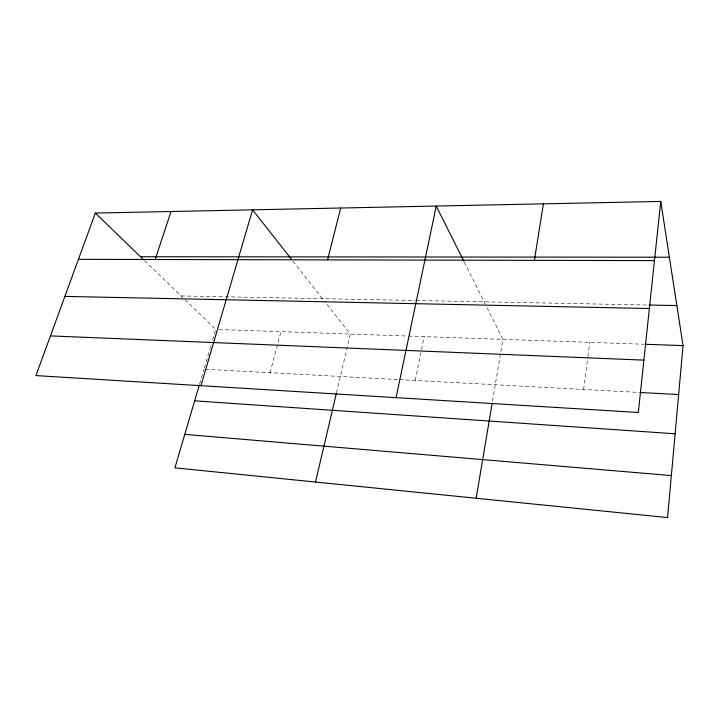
<?xml version="1.0" encoding="UTF-8"?>
<svg xmlns="http://www.w3.org/2000/svg" width="719" height="719" viewBox="0 0 719 719"><rect width="100%" height="100%" fill="white"/><g stroke="black" fill="none" stroke-linecap="round" stroke-linejoin="round"><path stroke-width="0.54" stroke-dasharray="3.6 2.7" d="M583.621 389.482L587.774 357.703M587.917 356.606L589.778 342.361M492.497 401.247L502.923 339.35L485.631 304.784M415.258 380.477L424.156 336.618M336.492 392.835L350.315 334.065L324.53 301.279M270.047 372.721L280.967 331.657M199.63 383.964L203.98 369.189M204.295 368.11L211.26 344.455M212.527 340.15L215.691 329.401L183.498 298.277M181.089 295.94L415.025 300.488M416.139 300.506L647.954 305.009M219.016 329.509L407.376 336.043M408.491 336.079L644.188 344.248M205.095 369.251L398.488 379.587M399.602 379.641L639.515 392.466M144.501 260.584L182.698 297.504M293.019 261.231L323.847 300.416M464.231 262.004L485.136 303.804"/><path stroke-width="1.08" d="M660.752 201.428L638.319 412.49L35.95 375.588L95.348 213.067L660.752 201.428L683.05 345.596L667.574 517.572L174.924 467.844L199.316 385.016M534.361 260.341L543.42 203.837M476.158 498.249L492.129 403.449M396.088 397.652L436.235 206.047L463.728 261.006M315.506 482.036L336.231 393.931M327.576 259.883L340.716 208.016M200.943 385.699L252.594 209.831L291.653 259.487M155.16 259.505L171.041 211.512M140.529 256.737L669.38 257.213M78.443 259.334L654.461 260.611M649.068 305.027L676.858 305.566M64.899 296.399L649.365 308.532M645.294 344.284L683.05 345.596M50.456 335.908L643.882 360.129M640.638 392.529L678.646 394.56M194.651 400.851L675.114 433.782M184.783 434.375L671.348 475.583M95.348 213.067L143.71 259.811"/></g></svg>
